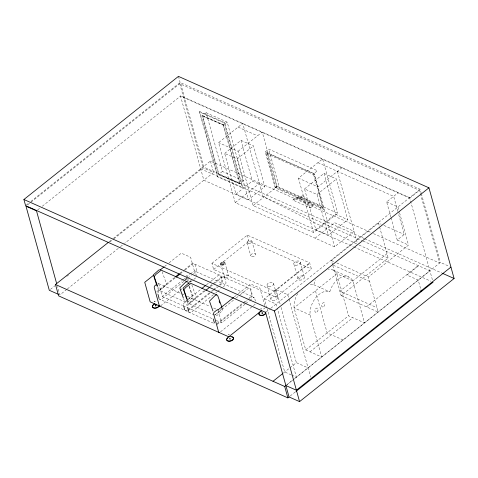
<?xml version="1.0" encoding="UTF-8"?>
<svg xmlns="http://www.w3.org/2000/svg" width="478" height="478" viewBox="0 0 478 478"><rect width="100%" height="100%" fill="white"/><g stroke="black" fill="none" stroke-linecap="round" stroke-linejoin="round"><path stroke-width="0.36" stroke-dasharray="2.39 1.79" d="M221.75 308.382L220.065 310.969L214.789 315.139M310.306 284.195A17.889 11.711 -66 0 1 311.692 284.207L313.789 284.751L314.877 281.667A17.889 11.711 -66 0 1 315.755 279.851M297.728 293.564A17.889 11.711 -66 0 0 294.054 307.868L305.717 349.914L321.688 357.024L310.031 314.972A17.889 11.711 -66 0 1 327.669 291.311L329.76 291.855L330.848 288.778A17.889 11.711 -66 0 1 352.848 280.855L364.511 322.907L348.54 315.797L336.876 273.751A17.889 11.711 -66 0 0 328.278 269.383M155.039 301.481L154.113 301.642L154.908 301.301L155.428 302.879M187.567 280.102L188.499 279.941L187.705 280.281L187.179 278.71M26.182 205.17L28.519 203.311M30.849 201.453L180.146 82.509L420.138 189.282L421.13 192.867M27.718 204.793L179.734 83.68L419.481 190.34L420.664 194.618M37.66 209.938L39.991 208.079M42.321 206.221L180.523 96.114L409.748 198.095L432.476 280.054M199.463 111.936L199.852 111.625L224.785 122.715L242.764 187.543L242.376 187.854L217.442 176.758L199.463 111.936L224.397 123.025L242.376 187.854M206.155 112.766L202.26 115.867L218.536 174.56L239.58 183.916L243.469 180.815L227.193 122.123L206.155 112.766L222.431 171.459L243.469 180.815M224.397 123.025L224.785 122.715M222.431 171.459L218.536 174.56L239.968 183.612L223.692 124.919L202.26 115.867L223.298 125.224L227.193 122.123M315.11 238.175L334.576 222.67L354.055 231.334L334.594 246.845L235.242 202.642L218.601 142.635L242.74 123.408L263.025 196.554L357.699 244.479M109.139 241.76L112.635 238.976M113.22 238.51L210.422 161.068L370.737 232.392M50.459 289.351L55.119 285.641M66.765 276.362L68.515 274.969M109.868 242.023L113.364 239.239M113.943 238.773L203.054 167.778L213.576 172.456L124.543 243.392M224.66 153.396L241.008 140.371L253.477 145.915L264.776 186.653L248.423 199.679L235.959 194.128L224.66 153.396L237.13 158.941L248.423 199.679M238.086 151.305L262.219 132.077L277.282 186.39L337.671 213.254L313.532 232.481L253.143 205.618L238.086 151.305L218.601 142.635M66.812 289.387L59.816 294.962L57.444 286.424M67.398 288.921L119.876 247.108M120.462 246.648L123.957 243.858M237.13 158.941L253.477 145.915M217.442 176.758L217.831 176.448L199.852 111.625M265.236 151.902L268.738 149.112L317.44 170.777L313.932 173.568L265.236 151.902L275.197 187.818L323.893 209.484L313.932 173.568M267.154 152.942L276.511 186.671L323.714 207.667L322.931 208.289L275.734 187.286L266.377 153.563L267.154 152.942L314.357 173.944L334.594 246.845M235.959 194.128L252.306 181.102L264.776 186.653M235.242 202.642L259.381 183.415M164.474 266.557L166.798 264.71M169.122 262.858L181.311 253.149L190.62 257.289L194.391 270.889L254.356 297.561L253.25 297.669L249.803 300.417M275.734 187.286L276.511 186.671M275.197 187.818L278.698 185.028L268.738 149.112M253.143 205.618L277.282 186.39M313.532 232.481L298.469 178.169L322.608 158.941L337.671 213.254M174.697 277.401L157.441 291.15L156.927 291.658L157.31 293.958M179.871 273.279L182.178 271.444M184.478 269.61L192.526 263.193L221.165 275.746L222.885 282.88L210.876 292.554M175.044 278.011L159.377 290.493A2.934 1.918 -66 0 0 157.943 293.026M180.266 273.852L184.323 270.62M184.902 270.154L192.443 264.149A2.934 1.918 -66 0 1 195.102 264.812L196.195 268.75A2.934 1.918 -66 0 1 194.803 272.639L193.644 273.565M266.377 153.563L313.58 174.56L314.357 173.944M183.928 294.812L157.997 283.275L158.81 283.98L162.269 296.438L182.381 280.413M182.954 279.953L189.856 274.456M190.429 274.002L193.877 271.253A1.464 0.962 -66 0 1 195.203 271.588L196.404 275.92M183.779 281.423L161.737 298.989A2.934 1.918 -66 0 1 159.67 299.246M186.097 279.576L187.262 278.65M187.842 278.19L191.32 275.418M304.528 188.929L323.994 173.424L336.458 178.969L347.757 219.701L328.29 235.212L315.827 229.661L304.528 188.929L316.998 194.474L328.29 235.212M211.927 263.348L247.347 235.122L309.684 262.858L311.375 268.959L275.949 297.179L213.618 269.449L211.927 263.348L274.258 291.084L275.949 297.179M299.742 198.74L303.243 195.944L313.275 205.785L310.551 207.954L292.811 200.061L295.535 197.892L302.855 195.771L299.348 198.567M160.566 305.866L179.579 290.72M180.158 290.26L182.459 288.425M190.525 281.996L195.711 277.867A1.464 0.962 -66 0 0 196.076 277.473M213.618 269.449L249.038 241.223L311.375 268.959M342.087 167.611L317.954 186.838L298.469 178.169M316.998 194.474L336.458 178.969M187.914 299.587L185.016 301.893A2.934 1.918 -66 0 0 183.576 304.432M188.493 299.12L200.676 289.417M206.478 284.792L209.962 282.02M210.541 281.56L218.082 275.549A2.934 1.918 -66 0 1 220.734 276.218L221.828 280.156A2.934 1.918 -66 0 1 220.436 284.046L219.277 284.972M204.387 290.612L187.125 304.361L186.617 304.862L187 307.163M210.135 286.029L212.435 284.195M213.015 283.735L222.216 276.404L250.848 288.951L252.575 296.091L244.013 303.01M205.313 290.755L189.067 303.697A2.934 1.918 -66 0 0 187.633 306.237M210.529 286.597L214.013 283.824M214.592 283.364L222.133 277.354A2.934 1.918 -66 0 1 224.791 278.017L225.879 281.96A2.934 1.918 -66 0 1 224.487 285.85L223.328 286.776M187.95 309.929L209.418 292.829M211.736 290.983L212.895 290.056M213.475 289.596L216.958 286.818M188.44 310.425L210.296 293.008M213.469 294.633L191.421 312.194A2.934 1.918 -66 0 1 189.354 312.451M215.787 292.781L216.946 291.861M217.526 291.395L221.009 288.622M315.827 229.661L335.287 214.156L347.757 219.701M234.274 296.958L237.769 294.173M238.349 293.713L250.586 283.962L259.889 288.103L265.308 307.653L262.404 309.965M215.285 314.644L235.588 298.463M236.168 298.003L239.645 295.231M240.225 294.771L247.771 288.76A2.934 1.918 -66 0 1 250.424 289.423L251.518 293.367A2.934 1.918 -66 0 1 250.125 297.256L248.966 298.182M217.06 323.6L242.585 303.261M243.165 302.801L246.642 300.029M216.976 324.55L243.439 303.47M216.241 320.451L221.643 322.853L245.202 304.08M245.782 303.62L249.229 300.877M220.519 331.822L252.778 306.117M253.358 305.657L255.085 304.283A1.464 0.962 -66 0 0 255.706 303.381M266.999 308.155L264.418 298.834L276.093 289.531L287.78 294.729L288.778 298.314M274.258 291.084L309.684 262.858M390.837 217.03L386.648 201.931L398.323 192.628M274.384 291.52L309.804 263.294M266.174 311.943L270.261 308.692M270.841 308.226L420.138 189.282M409.748 198.095L419.481 190.34M332.622 264.926L331.403 260.546L378.51 223.017L381.217 224.224M391.034 217.753L397.212 240.04L404.221 234.459L398.043 212.166M387.013 253.675L339.906 291.204L376.921 307.671M332.819 265.637L341.125 295.583L388.226 258.054L378.51 223.017M336.787 262.942L368.419 277.013L408.511 245.065L399.542 212.71M305.717 349.914L348.54 315.797M283.532 372.912L289.375 368.257M289.955 367.791L296.378 362.677L308.065 367.875M310.001 351.82L352.824 317.703M366.447 306.852L418.22 265.601M418.609 265.774L406.933 275.077L418.232 280.108L420.993 290.068M285.88 385.555L429.907 270.799L362.372 240.757M287.045 384.629L294.042 379.054M294.627 378.588L440.423 262.428L449.625 266.521M290.206 396.011L295.458 391.823M186.868 276.123L187.197 275.573L186.54 275.687L186.54 276.093M292.811 200.061L300.13 197.946L310.551 207.954M187.286 311.345L158.654 298.792M409.622 197.653L180.403 95.678L203.843 180.212L353.248 246.678M238.068 127.13L257.546 135.8M317.936 162.663L393.651 196.35L397.839 211.449M223.692 124.919L202.648 115.557L218.93 174.249L239.968 183.612M386.648 201.931L397.947 206.962L399.339 211.993M383.924 225.425L404.221 234.459M397.212 240.04L408.511 245.065M295.535 197.892L313.275 205.785M373.467 233.611L439.64 263.049L420.861 195.329M364.087 238.45L203.837 167.157L180.391 82.622M364.768 238.755L441.827 273.034M200.688 168.824L361.691 240.452M359.056 245.083L388.226 258.054M353.929 246.983L431.019 281.279M331.403 260.546L334.098 261.741M333.291 265.224L369.631 281.393M332.957 269.986L348.928 277.097M352.848 280.855L336.876 273.751L294.054 307.868L310.031 314.972M341.125 295.583L378.134 312.05L368.419 277.013M313.789 284.751L329.76 291.855M264.418 298.834L276.105 304.032L277.097 307.617M343.102 339.966L327.125 332.855L315.468 290.809M187.304 296.318L210.242 306.523M213.618 308.023L216.319 309.224M162.269 296.438L182.506 305.442M183.182 305.741L212.871 318.951M188.344 312.003L214.992 323.857M291.198 374.866L284.703 371.98L267.202 308.872M291.843 375.158L296.39 377.178L277.3 308.334M222.162 308.125L222.664 310.455L217.269 315.271L215.805 315.588L188.141 303.279L187.179 300.566M191.827 284.894L196.117 296.975L195.998 297.627L191.009 302.616L189.157 303.733L187.788 300.871M189.348 286.095L192.975 297.25L187.579 302.066L186.115 302.377L158.451 290.074L157.25 286.68M188.965 286.447L192.066 295.177L191.947 295.822L186.958 300.811L185.1 301.929L184.693 301.755L183.498 298.397M162.138 271.689L166.428 283.771L166.308 284.416L164.743 286.352L159.467 290.522L159.054 290.349L157.865 286.991M421.333 193.584L440.423 262.428M337.414 171.333L357.317 243.093M323.994 173.424L335.287 214.156M313.58 174.56L322.931 208.289M300.262 262.004L304.39 276.893M293.874 264.185L298.003 279.08M288.975 299.031L310.634 377.13M241.008 140.371L252.306 181.102M276.093 289.531L280.269 304.588M281.064 307.456L296.378 362.677M273.5 283.323L277.383 297.34M223.298 125.224L239.58 183.916M267.112 285.509L271.002 299.527M251.906 241.139L255.545 254.248M247.347 235.122L249.038 241.223M247.126 242.74L250.759 255.844M255.437 301.098L254.577 298.003A1.464 0.962 -66 0 0 253.25 297.669M210.422 161.068L213.576 172.456M178.443 76.378L180.146 82.509M179.734 83.68L203.054 167.778M224.881 262.536L228.52 275.639M224.349 262.715L224.582 263.557M221.159 263.808L221.392 264.651M220.627 263.987L224.26 277.097M218.183 310.395L221.643 322.853M187.37 310.389A2.934 1.918 -66 0 1 185.303 310.652M191.015 280.568A3.531 2.091 -15.5 0 1 188.924 281.93M185.046 279.475A3.531 2.091 -15.5 0 1 186.306 278.471M191.104 280.873A3.531 2.091 -15.5 0 1 189.844 281.877M185.129 279.785A3.531 2.091 -15.5 0 1 187.221 278.417M264.758 311.13A3.531 2.091 -15.5 0 1 265.308 311.477M157.895 283.424A1.464 0.962 -66 0 1 158.81 283.98M228.538 334.469L228.538 334.875L229.332 334.534L228.538 334.469M260.833 308.74L261.161 309.176L261.627 308.8L260.833 308.74M323.708 306.601A2.259 1.476 -66 0 0 324.323 302.897A2.259 1.476 -66 0 0 321.628 305.048A2.259 1.476 -66 0 0 323.708 306.601M316.98 311.961A2.259 1.476 -66 0 0 317.601 308.256A2.259 1.476 -66 0 0 314.9 310.407A2.259 1.476 -66 0 0 316.98 311.961M222.162 265.135A1.691 1.004 -15.5 0 0 224.642 263.814A1.691 1.004 -15.5 0 0 222.162 263.36A1.691 1.004 -15.5 0 0 222.162 265.135M221.655 264.639A2.259 1.338 -15.5 0 0 224.959 262.876A2.259 1.338 -15.5 0 0 221.655 262.273A2.259 1.338 -15.5 0 0 221.655 264.639M248.255 243.481A2.527 1.494 -15.5 0 0 251.984 241.527A2.527 1.494 -15.5 0 0 248.309 240.816A2.527 1.494 -15.5 0 0 248.255 243.481M268.654 286.483A3.382 2.002 -15.5 0 0 273.613 283.836A3.382 2.002 -15.5 0 0 268.654 282.928A3.382 2.002 -15.5 0 0 268.654 286.483M225.287 277.748A2.259 1.338 -15.5 0 0 228.592 275.979A2.259 1.338 -15.5 0 0 225.287 275.376A2.259 1.338 -15.5 0 0 225.287 277.748M251.894 256.584A2.527 1.494 -15.5 0 0 255.616 254.631A2.527 1.494 -15.5 0 0 251.942 253.926A2.527 1.494 -15.5 0 0 251.894 256.584M221.929 264.292A1.691 1.004 -15.5 0 0 224.409 262.972A1.691 1.004 -15.5 0 0 221.929 262.518A1.691 1.004 -15.5 0 0 221.929 264.292M299.545 280.054A3.382 2.002 -15.5 0 0 304.504 277.407A3.382 2.002 -15.5 0 0 299.545 276.499A3.382 2.002 -15.5 0 0 299.545 280.054M272.544 300.501A3.382 2.002 -15.5 0 0 277.497 297.854A3.382 2.002 -15.5 0 0 272.538 296.946A3.382 2.002 -15.5 0 0 272.544 300.501M295.416 265.165A3.382 2.002 -15.5 0 0 300.369 262.518A3.382 2.002 -15.5 0 0 295.416 261.609A3.382 2.002 -15.5 0 0 295.416 265.165"/><path stroke-width="0.72" d="M155.816 304.271L156.204 305.669L155.41 306.016L155.738 305.46M229.697 338.657L229.697 339.063L230.354 338.95L230.026 338.514M23.9 199.505L178.443 76.378L428.957 187.83L454.1 278.495L299.557 401.622L289.035 396.943L265.595 312.409L25.603 205.636L23.9 199.505L274.414 310.957L299.557 401.622M289.035 396.943L287.87 397.875L58.645 295.894L55.49 284.506L108.554 242.226M153.444 275.346L144.738 282.283L150.158 301.833L228.735 336.787L261.825 310.425M160.411 269.795L163.894 267.023M156.473 284.446L154.962 285.653A1.464 0.962 -66 0 0 154.269 287.601L159.24 305.532A1.464 0.962 -66 0 0 159.76 306.099M175.271 276.941L179.298 273.733M176.203 277.085L179.686 274.312M201.836 288.491L205.899 285.258M205.893 290.295L209.95 287.063M217.962 309.953L233.688 297.424M274.414 310.957L428.957 187.83M273.022 381.283L282.952 373.378M55.49 284.506L284.709 386.487L285.88 385.555L296.396 390.233L450.939 267.106M296.043 391.363L433.068 282.187M160.238 269.717L158.774 270.034L153.378 274.85L157.011 286.005M189.927 282.928L188.463 283.245L183.062 288.061L186.695 299.21M442.509 273.338L454.1 278.495M58.501 294.376L49.294 290.283L25.973 206.185L36.495 210.864L56.655 283.574M217.586 295.237L221.923 307.444M219.133 300.997L219.844 303.01M212.949 310.933L209.615 301.54L209.728 300.889L214.718 295.9L215.745 295.129L216.988 294.956L190.937 283.376L185.661 287.547L184.096 289.483L183.976 290.134L187.549 300.202M187.902 282.026L188.38 283.382M183.259 297.728L179.925 288.33L180.045 287.684L185.028 282.695L186.056 281.918L187.298 281.751L161.253 270.172L155.971 274.336L154.406 276.278L154.286 276.923L157.626 286.322M420.993 290.068L421.387 291.496M284.709 386.487L287.87 397.875M213.308 318.993L214.401 322.937M187.675 307.587L188.768 311.531M183.624 305.789L184.717 309.726M157.985 294.382L159.078 298.32M265.768 312.469A3.531 2.091 -15.5 0 1 262.625 315.151A3.531 2.091 -15.5 0 1 258.927 314.04A3.531 2.091 -15.5 0 1 261.43 311.166M265.738 313.347A3.531 2.091 -15.5 0 1 261.09 315.588A3.531 2.091 -15.5 0 1 259.423 312.833M230.026 336.661A3.531 2.091 -15.5 0 1 233.15 339.159A3.531 2.091 -15.5 0 1 227.391 340.641A3.531 2.091 -15.5 0 1 229.135 336.894M233.097 337.516A3.531 2.091 -15.5 0 1 230.563 341.149A3.531 2.091 -15.5 0 1 226.781 339.141M227.128 338.561A3.531 2.091 -15.5 0 1 227.671 338.024M231.836 336.954A3.531 2.091 -15.5 0 1 232.547 337.169M219.533 332.503A1.464 0.962 -66 0 1 218.613 331.947L213.642 314.016A1.464 0.962 -66 0 1 214.335 312.068L216.857 310.061A1.464 0.962 -66 0 1 217.986 310.019M159.066 305.723A3.531 2.091 -15.5 0 1 153.301 307.695A3.531 2.091 -15.5 0 1 154.842 303.841M159.27 305.454A3.531 2.091 -15.5 0 1 154.101 308.214A3.531 2.091 -15.5 0 1 154.095 304.51M261.992 312.929L261.992 313.335L262.786 312.994L261.992 312.929"/></g></svg>
